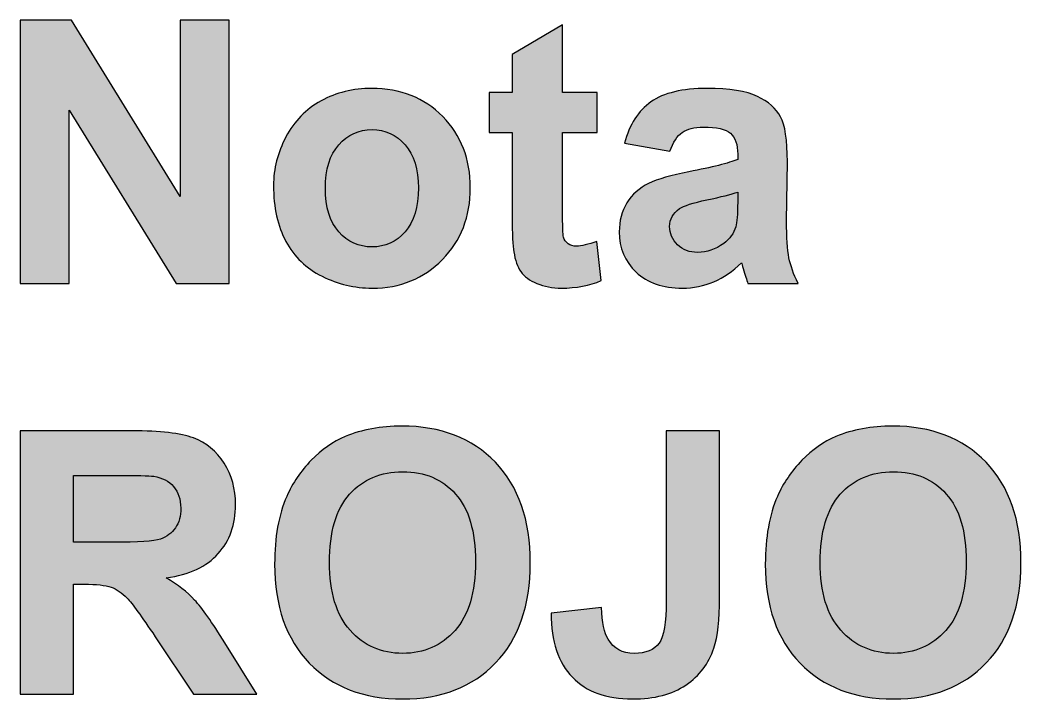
# Model space of a CAD drawing. Header units: centimetres. Extents: x -191 to 212, y -234 to 239.
# Drawn here: x -142.1 to -65.3, y 186.4 to 238.5 of the extents above; entities that cross this region are included whole.
import ezdxf

# ---------------------------------------------------------------- set-up
doc = ezdxf.new("R2010")
doc.units = ezdxf.units.CM
doc.header["$MEASUREMENT"] = 0
doc.layers.add('Capa 1', color=7, linetype='Continuous')

msp = doc.modelspace()

# ---------------------------------------------------------------- hatches: boundary and pattern name
at = {"layer": 'Capa 1', "true_color": 0x373435}
h = msp.add_hatch(color=250, dxfattribs=at)
edge = h.paths.add_edge_path()
edge.add_spline(control_points=[(-142.10981, 218.31036), (-142.10981, 218.31036), (-142.10981, 238.51747), (-142.10981, 238.51747), (-142.10981, 238.51747), (-138.14929, 238.51747), (-138.14929, 238.51747), (-138.14929, 238.51747), (-129.83314, 224.97551), (-129.83314, 224.97551), (-129.83314, 224.97551), (-129.83314, 238.51747), (-129.83314, 238.51747), (-129.83314, 238.51747), (-126.05137, 238.51747), (-126.05137, 238.51747), (-126.05137, 238.51747), (-126.05137, 218.31036), (-126.05137, 218.31036), (-126.05137, 218.31036), (-130.13888, 218.31036), (-130.13888, 218.31036), (-130.13888, 218.31036), (-138.32803, 231.59362), (-138.32803, 231.59362), (-138.32803, 231.59362), (-138.32803, 218.31036), (-138.32803, 218.31036), (-138.32803, 218.31036), (-142.10981, 218.31036), (-142.10981, 218.31036)], knot_values=[0, 0, 0, 0, 0.1, 0.1, 0.1, 0.2, 0.2, 0.2, 0.3, 0.3, 0.3, 0.4, 0.4, 0.4, 0.5, 0.5, 0.5, 0.6, 0.6, 0.6, 0.7, 0.7, 0.7, 0.8, 0.8, 0.8, 0.9, 0.9, 0.9, 1, 1, 1, 1], degree=3, periodic=1)
h = msp.add_hatch(color=250, dxfattribs=at)
edge = h.paths.add_edge_path()
edge.add_spline(control_points=[(-97.82914, 232.95769), (-97.82914, 232.95769), (-97.82914, 229.88147), (-97.82914, 229.88147), (-97.82914, 229.88147), (-100.48203, 229.88147), (-100.48203, 229.88147), (-100.48203, 229.88147), (-100.48203, 223.9501), (-100.48203, 223.9501), (-100.48203, 222.74595), (-100.45851, 222.0451), (-100.40677, 221.84754), (-100.35503, 221.64999), (-100.24214, 221.48536), (-100.0587, 221.35366), (-99.87996, 221.22666), (-99.66359, 221.1608), (-99.40488, 221.1608), (-99.0427, 221.1608), (-98.52529, 221.2831), (-97.84326, 221.5324), (-97.84326, 221.5324), (-97.5187, 218.52203), (-97.5187, 218.52203), (-98.41711, 218.13632), (-99.43311, 217.94347), (-100.5714, 217.94347), (-101.26755, 217.94347), (-101.89314, 218.06106), (-102.45288, 218.29625), (-103.01263, 218.53143), (-103.42185, 218.83717), (-103.68055, 219.20877), (-103.94396, 219.58506), (-104.1227, 220.08836), (-104.22618, 220.72806), (-104.30614, 221.17962), (-104.34848, 222.09214), (-104.34848, 223.47032), (-104.34848, 223.47032), (-104.34848, 229.88147), (-104.34848, 229.88147), (-104.34848, 229.88147), (-106.12648, 229.88147), (-106.12648, 229.88147), (-106.12648, 229.88147), (-106.12648, 232.95769), (-106.12648, 232.95769), (-106.12648, 232.95769), (-104.34848, 232.95769), (-104.34848, 232.95769), (-104.34848, 232.95769), (-104.34848, 235.86458), (-104.34848, 235.86458), (-104.34848, 235.86458), (-100.48203, 238.15058), (-100.48203, 238.15058), (-100.48203, 238.15058), (-100.48203, 232.95769), (-100.48203, 232.95769), (-100.48203, 232.95769), (-97.82914, 232.95769), (-97.82914, 232.95769)], knot_values=[0, 0, 0, 0, 0.04761905, 0.04761905, 0.04761905, 0.0952381, 0.0952381, 0.0952381, 0.14285714, 0.14285714, 0.14285714, 0.19047619, 0.19047619, 0.19047619, 0.23809524, 0.23809524, 0.23809524, 0.28571429, 0.28571429, 0.28571429, 0.33333333, 0.33333333, 0.33333333, 0.38095238, 0.38095238, 0.38095238, 0.42857143, 0.42857143, 0.42857143, 0.47619048, 0.47619048, 0.47619048, 0.52380952, 0.52380952, 0.52380952, 0.57142857, 0.57142857, 0.57142857, 0.61904762, 0.61904762, 0.61904762, 0.66666667, 0.66666667, 0.66666667, 0.71428571, 0.71428571, 0.71428571, 0.76190476, 0.76190476, 0.76190476, 0.80952381, 0.80952381, 0.80952381, 0.85714286, 0.85714286, 0.85714286, 0.9047619, 0.9047619, 0.9047619, 0.95238095, 0.95238095, 0.95238095, 1, 1, 1, 1], degree=3, periodic=1)
h = msp.add_hatch(color=250, dxfattribs=at)
edge = h.paths.add_edge_path()
edge.add_spline(control_points=[(-122.65999, 225.81277), (-122.65999, 227.10158), (-122.34484, 228.34806), (-121.70984, 229.55221), (-121.07484, 230.76106), (-120.17644, 231.67828), (-119.01462, 232.31328), (-117.85281, 232.94828), (-116.55929, 233.26814), (-115.12466, 233.26814), (-112.90921, 233.26814), (-111.09829, 232.54847), (-109.68247, 231.10914), (-108.26666, 229.6651), (-107.5611, 227.84947), (-107.5611, 225.64814), (-107.5611, 223.42799), (-108.27607, 221.58884), (-109.70129, 220.13069), (-111.13121, 218.67255), (-112.92803, 217.94347), (-115.09644, 217.94347), (-116.43699, 217.94347), (-117.7164, 218.24921), (-118.93466, 218.85599), (-120.14821, 219.46277), (-121.07484, 220.35177), (-121.70984, 221.52769), (-122.34484, 222.69891), (-122.65999, 224.12884), (-122.65999, 225.81277)], knot_values=[0, 0, 0, 0, 0.1, 0.1, 0.1, 0.2, 0.2, 0.2, 0.3, 0.3, 0.3, 0.4, 0.4, 0.4, 0.5, 0.5, 0.5, 0.6, 0.6, 0.6, 0.7, 0.7, 0.7, 0.8, 0.8, 0.8, 0.9, 0.9, 0.9, 1, 1, 1, 1], degree=3, periodic=1)
h = msp.add_hatch(color=250, dxfattribs=at)
edge = h.paths.add_edge_path()
edge.add_spline(control_points=[(-92.24114, 228.44214), (-92.24114, 228.44214), (-95.7407, 229.06303), (-95.7407, 229.06303), (-95.34559, 230.49295), (-94.66355, 231.55128), (-93.69929, 232.23802), (-92.73503, 232.92477), (-91.3004, 233.26814), (-89.40011, 233.26814), (-87.67385, 233.26814), (-86.38503, 233.06588), (-85.53837, 232.65665), (-84.6964, 232.24743), (-84.09903, 231.73002), (-83.75566, 231.09973), (-83.41229, 230.46943), (-83.23826, 229.31703), (-83.23826, 227.6331), (-83.23826, 227.6331), (-83.2947, 223.11754), (-83.2947, 223.11754), (-83.2947, 221.83343), (-83.23355, 220.88329), (-83.11126, 220.2718), (-82.98896, 219.66032), (-82.75848, 219.00651), (-82.41981, 218.31036), (-82.41981, 218.31036), (-86.25803, 218.31036), (-86.25803, 218.31036), (-86.35681, 218.56436), (-86.48381, 218.94066), (-86.62963, 219.43925), (-86.69077, 219.66973), (-86.73781, 219.82025), (-86.76603, 219.8908), (-87.42455, 219.24169), (-88.13011, 218.75721), (-88.8827, 218.43266), (-89.63529, 218.1081), (-90.43492, 217.94347), (-91.28629, 217.94347), (-92.78677, 217.94347), (-93.97211, 218.35269), (-94.83759, 219.17114), (-95.70307, 219.98488), (-96.13581, 221.01969), (-96.13581, 222.27088), (-96.13581, 223.09403), (-95.93825, 223.83251), (-95.54314, 224.48162), (-95.14803, 225.12603), (-94.5977, 225.62462), (-93.88274, 225.96799), (-93.17248, 226.31136), (-92.14707, 226.6124), (-90.80651, 226.8711), (-89.00029, 227.20977), (-87.7444, 227.52962), (-87.04826, 227.82125), (-87.04826, 227.82125), (-87.04826, 228.21166), (-87.04826, 228.21166), (-87.04826, 228.96425), (-87.2317, 229.50047), (-87.59859, 229.82503), (-87.97018, 230.14488), (-88.66633, 230.3048), (-89.68703, 230.3048), (-90.37848, 230.3048), (-90.9147, 230.1684), (-91.3004, 229.89088), (-91.69081, 229.61806), (-92.00126, 229.13358), (-92.24114, 228.44214)], knot_values=[0, 0, 0, 0, 0.04, 0.04, 0.04, 0.08, 0.08, 0.08, 0.12, 0.12, 0.12, 0.16, 0.16, 0.16, 0.2, 0.2, 0.2, 0.24, 0.24, 0.24, 0.28, 0.28, 0.28, 0.32, 0.32, 0.32, 0.36, 0.36, 0.36, 0.4, 0.4, 0.4, 0.44, 0.44, 0.44, 0.48, 0.48, 0.48, 0.52, 0.52, 0.52, 0.56, 0.56, 0.56, 0.6, 0.6, 0.6, 0.64, 0.64, 0.64, 0.68, 0.68, 0.68, 0.72, 0.72, 0.72, 0.76, 0.76, 0.76, 0.8, 0.8, 0.8, 0.84, 0.84, 0.84, 0.88, 0.88, 0.88, 0.92, 0.92, 0.92, 0.96, 0.96, 0.96, 1, 1, 1, 1], degree=3, periodic=1)
h = msp.add_hatch(color=250, dxfattribs=at)
edge = h.paths.add_edge_path()
edge.add_spline(control_points=[(-118.68066, 225.6058), (-118.68066, 224.15236), (-118.33729, 223.03758), (-117.65055, 222.26617), (-116.9591, 221.49006), (-116.11244, 221.10436), (-115.10114, 221.10436), (-114.09455, 221.10436), (-113.24788, 221.49006), (-112.56584, 222.26617), (-111.88381, 223.03758), (-111.54044, 224.16177), (-111.54044, 225.63403), (-111.54044, 227.06866), (-111.88381, 228.17403), (-112.56584, 228.94543), (-113.24788, 229.72154), (-114.09455, 230.10725), (-115.10114, 230.10725), (-116.11244, 230.10725), (-116.9591, 229.72154), (-117.65055, 228.94543), (-118.33729, 228.17403), (-118.68066, 227.05925), (-118.68066, 225.6058)], knot_values=[0, 0, 0, 0, 0.125, 0.125, 0.125, 0.25, 0.25, 0.25, 0.375, 0.375, 0.375, 0.5, 0.5, 0.5, 0.625, 0.625, 0.625, 0.75, 0.75, 0.75, 0.875, 0.875, 0.875, 1, 1, 1, 1], degree=3, periodic=1)
h = msp.add_hatch(color=250, dxfattribs=at)
edge = h.paths.add_edge_path()
edge.add_spline(control_points=[(-87.04826, 225.30947), (-87.54214, 225.14484), (-88.32766, 224.94729), (-89.40481, 224.7168), (-90.47726, 224.48632), (-91.18281, 224.26054), (-91.51207, 224.04417), (-92.01537, 223.68199), (-92.26937, 223.23043), (-92.26937, 222.6801), (-92.26937, 222.13447), (-92.06711, 221.6688), (-91.66259, 221.27369), (-91.25807, 220.87858), (-90.74537, 220.68103), (-90.11977, 220.68103), (-89.42363, 220.68103), (-88.7557, 220.91151), (-88.1207, 221.36777), (-87.65503, 221.72054), (-87.34459, 222.14388), (-87.19877, 222.65188), (-87.1, 222.98114), (-87.04826, 223.61143), (-87.04826, 224.53806), (-87.04826, 224.53806), (-87.04826, 225.30947), (-87.04826, 225.30947)], knot_values=[0, 0, 0, 0, 0.11111111, 0.11111111, 0.11111111, 0.22222222, 0.22222222, 0.22222222, 0.33333333, 0.33333333, 0.33333333, 0.44444444, 0.44444444, 0.44444444, 0.55555556, 0.55555556, 0.55555556, 0.66666667, 0.66666667, 0.66666667, 0.77777778, 0.77777778, 0.77777778, 0.88888889, 0.88888889, 0.88888889, 1, 1, 1, 1], degree=3, periodic=1)
at = {"layer": 'Capa 1', "true_color": 0xed3237}
h = msp.add_hatch(color=240, dxfattribs=at)
edge = h.paths.add_edge_path()
edge.add_spline(control_points=[(-122.57532, 196.76269), (-122.57532, 198.82291), (-122.26488, 200.55387), (-121.6487, 201.95558), (-121.19244, 202.98569), (-120.56214, 203.91232), (-119.76721, 204.73076), (-118.97229, 205.54921), (-118.1021, 206.15598), (-117.15666, 206.5558), (-115.89607, 207.08732), (-114.44262, 207.35543), (-112.79633, 207.35543), (-109.81418, 207.35543), (-107.4341, 206.4288), (-105.64199, 204.58024), (-103.85459, 202.72698), (-102.96088, 200.15406), (-102.96088, 196.85676), (-102.96088, 193.58769), (-103.84988, 191.02887), (-105.62318, 189.18502), (-107.39647, 187.33647), (-109.77184, 186.41454), (-112.73988, 186.41454), (-115.74555, 186.41454), (-118.13973, 187.33176), (-119.91303, 189.17091), (-121.68632, 191.00536), (-122.57532, 193.53595), (-122.57532, 196.76269)], knot_values=[0, 0, 0, 0, 0.1, 0.1, 0.1, 0.2, 0.2, 0.2, 0.3, 0.3, 0.3, 0.4, 0.4, 0.4, 0.5, 0.5, 0.5, 0.6, 0.6, 0.6, 0.7, 0.7, 0.7, 0.8, 0.8, 0.8, 0.9, 0.9, 0.9, 1, 1, 1, 1], degree=3, periodic=1)
h = msp.add_hatch(color=240, dxfattribs=at)
edge = h.paths.add_edge_path()
edge.add_spline(control_points=[(-84.92688, 196.76269), (-84.92688, 198.82291), (-84.61644, 200.55387), (-84.00026, 201.95558), (-83.544, 202.98569), (-82.9137, 203.91232), (-82.11877, 204.73076), (-81.32385, 205.54921), (-80.45366, 206.15598), (-79.50822, 206.5558), (-78.24763, 207.08732), (-76.79418, 207.35543), (-75.14789, 207.35543), (-72.16574, 207.35543), (-69.78566, 206.4288), (-67.99355, 204.58024), (-66.20615, 202.72698), (-65.31244, 200.15406), (-65.31244, 196.85676), (-65.31244, 193.58769), (-66.20144, 191.02887), (-67.97474, 189.18502), (-69.74803, 187.33647), (-72.1234, 186.41454), (-75.09144, 186.41454), (-78.09711, 186.41454), (-80.49129, 187.33176), (-82.26459, 189.17091), (-84.03788, 191.00536), (-84.92688, 193.53595), (-84.92688, 196.76269)], knot_values=[0, 0, 0, 0, 0.1, 0.1, 0.1, 0.2, 0.2, 0.2, 0.3, 0.3, 0.3, 0.4, 0.4, 0.4, 0.5, 0.5, 0.5, 0.6, 0.6, 0.6, 0.7, 0.7, 0.7, 0.8, 0.8, 0.8, 0.9, 0.9, 0.9, 1, 1, 1, 1], degree=3, periodic=1)
h = msp.add_hatch(color=240, dxfattribs=at)
edge = h.paths.add_edge_path()
edge.add_spline(control_points=[(-142.10981, 186.78143), (-142.10981, 186.78143), (-142.10981, 206.98854), (-142.10981, 206.98854), (-142.10981, 206.98854), (-133.51614, 206.98854), (-133.51614, 206.98854), (-131.35714, 206.98854), (-129.78611, 206.80509), (-128.80774, 206.44291), (-127.82466, 206.08072), (-127.04385, 205.43632), (-126.45588, 204.50969), (-125.86792, 203.57835), (-125.57159, 202.52002), (-125.57159, 201.32528), (-125.57159, 199.80598), (-126.01374, 198.5548), (-126.90274, 197.56702), (-127.79174, 196.57924), (-129.11818, 195.95835), (-130.88677, 195.69965), (-130.00718, 195.18695), (-129.28281, 194.6225), (-128.71366, 194.00632), (-128.13981, 193.39013), (-127.3684, 192.29417), (-126.39944, 190.72313), (-126.39944, 190.72313), (-123.9347, 186.78143), (-123.9347, 186.78143), (-123.9347, 186.78143), (-128.81244, 186.78143), (-128.81244, 186.78143), (-128.81244, 186.78143), (-131.73814, 191.1935), (-131.73814, 191.1935), (-132.78707, 192.75984), (-133.50674, 193.74761), (-133.89714, 194.15684), (-134.28285, 194.56135), (-134.69207, 194.84358), (-135.12481, 194.9941), (-135.56225, 195.14461), (-136.24899, 195.21987), (-137.18973, 195.21987), (-137.18973, 195.21987), (-138.01759, 195.21987), (-138.01759, 195.21987), (-138.01759, 195.21987), (-138.01759, 186.78143), (-138.01759, 186.78143), (-138.01759, 186.78143), (-142.10981, 186.78143), (-142.10981, 186.78143)], knot_values=[0, 0, 0, 0, 0.05555556, 0.05555556, 0.05555556, 0.11111111, 0.11111111, 0.11111111, 0.16666667, 0.16666667, 0.16666667, 0.22222222, 0.22222222, 0.22222222, 0.27777778, 0.27777778, 0.27777778, 0.33333333, 0.33333333, 0.33333333, 0.38888889, 0.38888889, 0.38888889, 0.44444444, 0.44444444, 0.44444444, 0.5, 0.5, 0.5, 0.55555556, 0.55555556, 0.55555556, 0.61111111, 0.61111111, 0.61111111, 0.66666667, 0.66666667, 0.66666667, 0.72222222, 0.72222222, 0.72222222, 0.77777778, 0.77777778, 0.77777778, 0.83333333, 0.83333333, 0.83333333, 0.88888889, 0.88888889, 0.88888889, 0.94444444, 0.94444444, 0.94444444, 1, 1, 1, 1], degree=3, periodic=1)
h = msp.add_hatch(color=240, dxfattribs=at)
edge = h.paths.add_edge_path()
edge.add_spline(control_points=[(-92.52337, 206.98854), (-92.52337, 206.98854), (-88.43115, 206.98854), (-88.43115, 206.98854), (-88.43115, 206.98854), (-88.43115, 194.18506), (-88.43115, 194.18506), (-88.43115, 192.51054), (-88.57696, 191.22173), (-88.87329, 190.31861), (-89.26841, 189.14269), (-89.98337, 188.19724), (-91.02289, 187.48228), (-92.0577, 186.77202), (-93.42648, 186.41454), (-95.12922, 186.41454), (-97.12359, 186.41454), (-98.657, 186.96958), (-99.72944, 188.08436), (-100.80659, 189.19913), (-101.34751, 190.83602), (-101.35692, 192.99032), (-101.35692, 192.99032), (-97.49048, 193.44187), (-97.49048, 193.44187), (-97.44344, 192.28947), (-97.27881, 191.47573), (-96.98718, 191.00065), (-96.54974, 190.27628), (-95.88652, 189.9141), (-94.99281, 189.9141), (-94.0944, 189.9141), (-93.4547, 190.1728), (-93.08311, 190.69491), (-92.71152, 191.21232), (-92.52337, 192.28947), (-92.52337, 193.92636), (-92.52337, 193.92636), (-92.52337, 206.98854), (-92.52337, 206.98854)], knot_values=[0, 0, 0, 0, 0.07692308, 0.07692308, 0.07692308, 0.15384615, 0.15384615, 0.15384615, 0.23076923, 0.23076923, 0.23076923, 0.30769231, 0.30769231, 0.30769231, 0.38461538, 0.38461538, 0.38461538, 0.46153846, 0.46153846, 0.46153846, 0.53846154, 0.53846154, 0.53846154, 0.61538462, 0.61538462, 0.61538462, 0.69230769, 0.69230769, 0.69230769, 0.76923077, 0.76923077, 0.76923077, 0.84615385, 0.84615385, 0.84615385, 0.92307692, 0.92307692, 0.92307692, 1, 1, 1, 1], degree=3, periodic=1)
h = msp.add_hatch(color=240, dxfattribs=at)
edge = h.paths.add_edge_path()
edge.add_spline(control_points=[(-138.01759, 198.43721), (-138.01759, 198.43721), (-134.99781, 198.43721), (-134.99781, 198.43721), (-133.04107, 198.43721), (-131.82281, 198.52187), (-131.33362, 198.6865), (-130.84914, 198.85113), (-130.46344, 199.13806), (-130.19062, 199.54258), (-129.91311, 199.94709), (-129.7767, 200.45509), (-129.7767, 201.06187), (-129.7767, 201.74391), (-129.96014, 202.28954), (-130.32233, 202.71287), (-130.68451, 203.1315), (-131.19722, 203.39491), (-131.85574, 203.50309), (-132.1897, 203.55013), (-133.18218, 203.57365), (-134.83318, 203.57365), (-134.83318, 203.57365), (-138.01759, 203.57365), (-138.01759, 203.57365), (-138.01759, 203.57365), (-138.01759, 198.43721), (-138.01759, 198.43721)], knot_values=[0, 0, 0, 0, 0.11111111, 0.11111111, 0.11111111, 0.22222222, 0.22222222, 0.22222222, 0.33333333, 0.33333333, 0.33333333, 0.44444444, 0.44444444, 0.44444444, 0.55555556, 0.55555556, 0.55555556, 0.66666667, 0.66666667, 0.66666667, 0.77777778, 0.77777778, 0.77777778, 0.88888889, 0.88888889, 0.88888889, 1, 1, 1, 1], degree=3, periodic=1)
h = msp.add_hatch(color=240, dxfattribs=at)
edge = h.paths.add_edge_path()
edge.add_spline(control_points=[(-118.37021, 196.8991), (-118.37021, 194.60839), (-117.8387, 192.87273), (-116.78036, 191.68739), (-115.72203, 190.50676), (-114.37677, 189.9141), (-112.74929, 189.9141), (-111.1171, 189.9141), (-109.78125, 190.50206), (-108.73233, 191.67328), (-107.6881, 192.84921), (-107.16599, 194.60839), (-107.16599, 196.95554), (-107.16599, 199.27447), (-107.67399, 201.00543), (-108.6947, 202.14372), (-109.7107, 203.28672), (-111.06066, 203.85587), (-112.74929, 203.85587), (-114.43321, 203.85587), (-115.79258, 203.27732), (-116.8227, 202.12491), (-117.85281, 200.9678), (-118.37021, 199.22743), (-118.37021, 196.8991)], knot_values=[0, 0, 0, 0, 0.125, 0.125, 0.125, 0.25, 0.25, 0.25, 0.375, 0.375, 0.375, 0.5, 0.5, 0.5, 0.625, 0.625, 0.625, 0.75, 0.75, 0.75, 0.875, 0.875, 0.875, 1, 1, 1, 1], degree=3, periodic=1)
h = msp.add_hatch(color=240, dxfattribs=at)
edge = h.paths.add_edge_path()
edge.add_spline(control_points=[(-80.72177, 196.8991), (-80.72177, 194.60839), (-80.19026, 192.87273), (-79.13192, 191.68739), (-78.07359, 190.50676), (-76.72833, 189.9141), (-75.10085, 189.9141), (-73.46866, 189.9141), (-72.13281, 190.50206), (-71.08389, 191.67328), (-70.03966, 192.84921), (-69.51755, 194.60839), (-69.51755, 196.95554), (-69.51755, 199.27447), (-70.02555, 201.00543), (-71.04626, 202.14372), (-72.06226, 203.28672), (-73.41222, 203.85587), (-75.10085, 203.85587), (-76.78477, 203.85587), (-78.14414, 203.27732), (-79.17426, 202.12491), (-80.20437, 200.9678), (-80.72177, 199.22743), (-80.72177, 196.8991)], knot_values=[0, 0, 0, 0, 0.125, 0.125, 0.125, 0.25, 0.25, 0.25, 0.375, 0.375, 0.375, 0.5, 0.5, 0.5, 0.625, 0.625, 0.625, 0.75, 0.75, 0.75, 0.875, 0.875, 0.875, 1, 1, 1, 1], degree=3, periodic=1)

# ---------------------------------------------------------------- linework, layer by layer
at = {"layer": 'Capa 1', "color": 250}
for points, knots in [([(-142.10981, 218.31036), (-142.10981, 218.31036), (-142.10981, 238.51747), (-142.10981, 238.51747), (-142.10981, 238.51747), (-138.14929, 238.51747), (-138.14929, 238.51747), (-138.14929, 238.51747), (-129.83314, 224.97551), (-129.83314, 224.97551), (-129.83314, 224.97551), (-129.83314, 238.51747), (-129.83314, 238.51747), (-129.83314, 238.51747), (-126.05137, 238.51747), (-126.05137, 238.51747), (-126.05137, 238.51747), (-126.05137, 218.31036), (-126.05137, 218.31036), (-126.05137, 218.31036), (-130.13888, 218.31036), (-130.13888, 218.31036), (-130.13888, 218.31036), (-138.32803, 231.59362), (-138.32803, 231.59362), (-138.32803, 231.59362), (-138.32803, 218.31036), (-138.32803, 218.31036), (-138.32803, 218.31036), (-142.10981, 218.31036), (-142.10981, 218.31036)], [0, 0, 0, 0, 0.1, 0.1, 0.1, 0.2, 0.2, 0.2, 0.3, 0.3, 0.3, 0.4, 0.4, 0.4, 0.5, 0.5, 0.5, 0.6, 0.6, 0.6, 0.7, 0.7, 0.7, 0.8, 0.8, 0.8, 0.9, 0.9, 0.9, 1, 1, 1, 1]), ([(-97.82914, 232.95769), (-97.82914, 232.95769), (-97.82914, 229.88147), (-97.82914, 229.88147), (-97.82914, 229.88147), (-100.48203, 229.88147), (-100.48203, 229.88147), (-100.48203, 229.88147), (-100.48203, 223.9501), (-100.48203, 223.9501), (-100.48203, 222.74595), (-100.45851, 222.0451), (-100.40677, 221.84754), (-100.35503, 221.64999), (-100.24214, 221.48536), (-100.0587, 221.35366), (-99.87996, 221.22666), (-99.66359, 221.1608), (-99.40488, 221.1608), (-99.0427, 221.1608), (-98.52529, 221.2831), (-97.84326, 221.5324), (-97.84326, 221.5324), (-97.5187, 218.52203), (-97.5187, 218.52203), (-98.41711, 218.13632), (-99.43311, 217.94347), (-100.5714, 217.94347), (-101.26755, 217.94347), (-101.89314, 218.06106), (-102.45288, 218.29625), (-103.01263, 218.53143), (-103.42185, 218.83717), (-103.68055, 219.20877), (-103.94396, 219.58506), (-104.1227, 220.08836), (-104.22618, 220.72806), (-104.30614, 221.17962), (-104.34848, 222.09214), (-104.34848, 223.47032), (-104.34848, 223.47032), (-104.34848, 229.88147), (-104.34848, 229.88147), (-104.34848, 229.88147), (-106.12648, 229.88147), (-106.12648, 229.88147), (-106.12648, 229.88147), (-106.12648, 232.95769), (-106.12648, 232.95769), (-106.12648, 232.95769), (-104.34848, 232.95769), (-104.34848, 232.95769), (-104.34848, 232.95769), (-104.34848, 235.86458), (-104.34848, 235.86458), (-104.34848, 235.86458), (-100.48203, 238.15058), (-100.48203, 238.15058), (-100.48203, 238.15058), (-100.48203, 232.95769), (-100.48203, 232.95769), (-100.48203, 232.95769), (-97.82914, 232.95769), (-97.82914, 232.95769)], [0, 0, 0, 0, 0.04761905, 0.04761905, 0.04761905, 0.0952381, 0.0952381, 0.0952381, 0.14285714, 0.14285714, 0.14285714, 0.19047619, 0.19047619, 0.19047619, 0.23809524, 0.23809524, 0.23809524, 0.28571429, 0.28571429, 0.28571429, 0.33333333, 0.33333333, 0.33333333, 0.38095238, 0.38095238, 0.38095238, 0.42857143, 0.42857143, 0.42857143, 0.47619048, 0.47619048, 0.47619048, 0.52380952, 0.52380952, 0.52380952, 0.57142857, 0.57142857, 0.57142857, 0.61904762, 0.61904762, 0.61904762, 0.66666667, 0.66666667, 0.66666667, 0.71428571, 0.71428571, 0.71428571, 0.76190476, 0.76190476, 0.76190476, 0.80952381, 0.80952381, 0.80952381, 0.85714286, 0.85714286, 0.85714286, 0.9047619, 0.9047619, 0.9047619, 0.95238095, 0.95238095, 0.95238095, 1, 1, 1, 1]), ([(-122.65999, 225.81277), (-122.65999, 227.10158), (-122.34484, 228.34806), (-121.70984, 229.55221), (-121.07484, 230.76106), (-120.17644, 231.67828), (-119.01462, 232.31328), (-117.85281, 232.94828), (-116.55929, 233.26814), (-115.12466, 233.26814), (-112.90921, 233.26814), (-111.09829, 232.54847), (-109.68247, 231.10914), (-108.26666, 229.6651), (-107.5611, 227.84947), (-107.5611, 225.64814), (-107.5611, 223.42799), (-108.27607, 221.58884), (-109.70129, 220.13069), (-111.13121, 218.67255), (-112.92803, 217.94347), (-115.09644, 217.94347), (-116.43699, 217.94347), (-117.7164, 218.24921), (-118.93466, 218.85599), (-120.14821, 219.46277), (-121.07484, 220.35177), (-121.70984, 221.52769), (-122.34484, 222.69891), (-122.65999, 224.12884), (-122.65999, 225.81277)], [0, 0, 0, 0, 0.1, 0.1, 0.1, 0.2, 0.2, 0.2, 0.3, 0.3, 0.3, 0.4, 0.4, 0.4, 0.5, 0.5, 0.5, 0.6, 0.6, 0.6, 0.7, 0.7, 0.7, 0.8, 0.8, 0.8, 0.9, 0.9, 0.9, 1, 1, 1, 1]), ([(-92.24114, 228.44214), (-92.24114, 228.44214), (-95.7407, 229.06303), (-95.7407, 229.06303), (-95.34559, 230.49295), (-94.66355, 231.55128), (-93.69929, 232.23802), (-92.73503, 232.92477), (-91.3004, 233.26814), (-89.40011, 233.26814), (-87.67385, 233.26814), (-86.38503, 233.06588), (-85.53837, 232.65665), (-84.6964, 232.24743), (-84.09903, 231.73002), (-83.75566, 231.09973), (-83.41229, 230.46943), (-83.23826, 229.31703), (-83.23826, 227.6331), (-83.23826, 227.6331), (-83.2947, 223.11754), (-83.2947, 223.11754), (-83.2947, 221.83343), (-83.23355, 220.88329), (-83.11126, 220.2718), (-82.98896, 219.66032), (-82.75848, 219.00651), (-82.41981, 218.31036), (-82.41981, 218.31036), (-86.25803, 218.31036), (-86.25803, 218.31036), (-86.35681, 218.56436), (-86.48381, 218.94066), (-86.62963, 219.43925), (-86.69077, 219.66973), (-86.73781, 219.82025), (-86.76603, 219.8908), (-87.42455, 219.24169), (-88.13011, 218.75721), (-88.8827, 218.43266), (-89.63529, 218.1081), (-90.43492, 217.94347), (-91.28629, 217.94347), (-92.78677, 217.94347), (-93.97211, 218.35269), (-94.83759, 219.17114), (-95.70307, 219.98488), (-96.13581, 221.01969), (-96.13581, 222.27088), (-96.13581, 223.09403), (-95.93825, 223.83251), (-95.54314, 224.48162), (-95.14803, 225.12603), (-94.5977, 225.62462), (-93.88274, 225.96799), (-93.17248, 226.31136), (-92.14707, 226.6124), (-90.80651, 226.8711), (-89.00029, 227.20977), (-87.7444, 227.52962), (-87.04826, 227.82125), (-87.04826, 227.82125), (-87.04826, 228.21166), (-87.04826, 228.21166), (-87.04826, 228.96425), (-87.2317, 229.50047), (-87.59859, 229.82503), (-87.97018, 230.14488), (-88.66633, 230.3048), (-89.68703, 230.3048), (-90.37848, 230.3048), (-90.9147, 230.1684), (-91.3004, 229.89088), (-91.69081, 229.61806), (-92.00126, 229.13358), (-92.24114, 228.44214)], [0, 0, 0, 0, 0.04, 0.04, 0.04, 0.08, 0.08, 0.08, 0.12, 0.12, 0.12, 0.16, 0.16, 0.16, 0.2, 0.2, 0.2, 0.24, 0.24, 0.24, 0.28, 0.28, 0.28, 0.32, 0.32, 0.32, 0.36, 0.36, 0.36, 0.4, 0.4, 0.4, 0.44, 0.44, 0.44, 0.48, 0.48, 0.48, 0.52, 0.52, 0.52, 0.56, 0.56, 0.56, 0.6, 0.6, 0.6, 0.64, 0.64, 0.64, 0.68, 0.68, 0.68, 0.72, 0.72, 0.72, 0.76, 0.76, 0.76, 0.8, 0.8, 0.8, 0.84, 0.84, 0.84, 0.88, 0.88, 0.88, 0.92, 0.92, 0.92, 0.96, 0.96, 0.96, 1, 1, 1, 1]), ([(-118.68066, 225.6058), (-118.68066, 224.15236), (-118.33729, 223.03758), (-117.65055, 222.26617), (-116.9591, 221.49006), (-116.11244, 221.10436), (-115.10114, 221.10436), (-114.09455, 221.10436), (-113.24788, 221.49006), (-112.56584, 222.26617), (-111.88381, 223.03758), (-111.54044, 224.16177), (-111.54044, 225.63403), (-111.54044, 227.06866), (-111.88381, 228.17403), (-112.56584, 228.94543), (-113.24788, 229.72154), (-114.09455, 230.10725), (-115.10114, 230.10725), (-116.11244, 230.10725), (-116.9591, 229.72154), (-117.65055, 228.94543), (-118.33729, 228.17403), (-118.68066, 227.05925), (-118.68066, 225.6058)], [0, 0, 0, 0, 0.125, 0.125, 0.125, 0.25, 0.25, 0.25, 0.375, 0.375, 0.375, 0.5, 0.5, 0.5, 0.625, 0.625, 0.625, 0.75, 0.75, 0.75, 0.875, 0.875, 0.875, 1, 1, 1, 1]), ([(-87.04826, 225.30947), (-87.54214, 225.14484), (-88.32766, 224.94729), (-89.40481, 224.7168), (-90.47726, 224.48632), (-91.18281, 224.26054), (-91.51207, 224.04417), (-92.01537, 223.68199), (-92.26937, 223.23043), (-92.26937, 222.6801), (-92.26937, 222.13447), (-92.06711, 221.6688), (-91.66259, 221.27369), (-91.25807, 220.87858), (-90.74537, 220.68103), (-90.11977, 220.68103), (-89.42363, 220.68103), (-88.7557, 220.91151), (-88.1207, 221.36777), (-87.65503, 221.72054), (-87.34459, 222.14388), (-87.19877, 222.65188), (-87.1, 222.98114), (-87.04826, 223.61143), (-87.04826, 224.53806), (-87.04826, 224.53806), (-87.04826, 225.30947), (-87.04826, 225.30947)], [0, 0, 0, 0, 0.11111111, 0.11111111, 0.11111111, 0.22222222, 0.22222222, 0.22222222, 0.33333333, 0.33333333, 0.33333333, 0.44444444, 0.44444444, 0.44444444, 0.55555556, 0.55555556, 0.55555556, 0.66666667, 0.66666667, 0.66666667, 0.77777778, 0.77777778, 0.77777778, 0.88888889, 0.88888889, 0.88888889, 1, 1, 1, 1])]:
    msp.add_open_spline(points, degree=3, knots=knots, dxfattribs=at)
at = {"layer": 'Capa 1', "color": 240}
for points, knots in [([(-122.57532, 196.76269), (-122.57532, 198.82291), (-122.26488, 200.55387), (-121.6487, 201.95558), (-121.19244, 202.98569), (-120.56214, 203.91232), (-119.76721, 204.73076), (-118.97229, 205.54921), (-118.1021, 206.15598), (-117.15666, 206.5558), (-115.89607, 207.08732), (-114.44262, 207.35543), (-112.79633, 207.35543), (-109.81418, 207.35543), (-107.4341, 206.4288), (-105.64199, 204.58024), (-103.85459, 202.72698), (-102.96088, 200.15406), (-102.96088, 196.85676), (-102.96088, 193.58769), (-103.84988, 191.02887), (-105.62318, 189.18502), (-107.39647, 187.33647), (-109.77184, 186.41454), (-112.73988, 186.41454), (-115.74555, 186.41454), (-118.13973, 187.33176), (-119.91303, 189.17091), (-121.68632, 191.00536), (-122.57532, 193.53595), (-122.57532, 196.76269)], [0, 0, 0, 0, 0.1, 0.1, 0.1, 0.2, 0.2, 0.2, 0.3, 0.3, 0.3, 0.4, 0.4, 0.4, 0.5, 0.5, 0.5, 0.6, 0.6, 0.6, 0.7, 0.7, 0.7, 0.8, 0.8, 0.8, 0.9, 0.9, 0.9, 1, 1, 1, 1]), ([(-84.92688, 196.76269), (-84.92688, 198.82291), (-84.61644, 200.55387), (-84.00026, 201.95558), (-83.544, 202.98569), (-82.9137, 203.91232), (-82.11877, 204.73076), (-81.32385, 205.54921), (-80.45366, 206.15598), (-79.50822, 206.5558), (-78.24763, 207.08732), (-76.79418, 207.35543), (-75.14789, 207.35543), (-72.16574, 207.35543), (-69.78566, 206.4288), (-67.99355, 204.58024), (-66.20615, 202.72698), (-65.31244, 200.15406), (-65.31244, 196.85676), (-65.31244, 193.58769), (-66.20144, 191.02887), (-67.97474, 189.18502), (-69.74803, 187.33647), (-72.1234, 186.41454), (-75.09144, 186.41454), (-78.09711, 186.41454), (-80.49129, 187.33176), (-82.26459, 189.17091), (-84.03788, 191.00536), (-84.92688, 193.53595), (-84.92688, 196.76269)], [0, 0, 0, 0, 0.1, 0.1, 0.1, 0.2, 0.2, 0.2, 0.3, 0.3, 0.3, 0.4, 0.4, 0.4, 0.5, 0.5, 0.5, 0.6, 0.6, 0.6, 0.7, 0.7, 0.7, 0.8, 0.8, 0.8, 0.9, 0.9, 0.9, 1, 1, 1, 1]), ([(-142.10981, 186.78143), (-142.10981, 186.78143), (-142.10981, 206.98854), (-142.10981, 206.98854), (-142.10981, 206.98854), (-133.51614, 206.98854), (-133.51614, 206.98854), (-131.35714, 206.98854), (-129.78611, 206.80509), (-128.80774, 206.44291), (-127.82466, 206.08072), (-127.04385, 205.43632), (-126.45588, 204.50969), (-125.86792, 203.57835), (-125.57159, 202.52002), (-125.57159, 201.32528), (-125.57159, 199.80598), (-126.01374, 198.5548), (-126.90274, 197.56702), (-127.79174, 196.57924), (-129.11818, 195.95835), (-130.88677, 195.69965), (-130.00718, 195.18695), (-129.28281, 194.6225), (-128.71366, 194.00632), (-128.13981, 193.39013), (-127.3684, 192.29417), (-126.39944, 190.72313), (-126.39944, 190.72313), (-123.9347, 186.78143), (-123.9347, 186.78143), (-123.9347, 186.78143), (-128.81244, 186.78143), (-128.81244, 186.78143), (-128.81244, 186.78143), (-131.73814, 191.1935), (-131.73814, 191.1935), (-132.78707, 192.75984), (-133.50674, 193.74761), (-133.89714, 194.15684), (-134.28285, 194.56135), (-134.69207, 194.84358), (-135.12481, 194.9941), (-135.56225, 195.14461), (-136.24899, 195.21987), (-137.18973, 195.21987), (-137.18973, 195.21987), (-138.01759, 195.21987), (-138.01759, 195.21987), (-138.01759, 195.21987), (-138.01759, 186.78143), (-138.01759, 186.78143), (-138.01759, 186.78143), (-142.10981, 186.78143), (-142.10981, 186.78143)], [0, 0, 0, 0, 0.05555556, 0.05555556, 0.05555556, 0.11111111, 0.11111111, 0.11111111, 0.16666667, 0.16666667, 0.16666667, 0.22222222, 0.22222222, 0.22222222, 0.27777778, 0.27777778, 0.27777778, 0.33333333, 0.33333333, 0.33333333, 0.38888889, 0.38888889, 0.38888889, 0.44444444, 0.44444444, 0.44444444, 0.5, 0.5, 0.5, 0.55555556, 0.55555556, 0.55555556, 0.61111111, 0.61111111, 0.61111111, 0.66666667, 0.66666667, 0.66666667, 0.72222222, 0.72222222, 0.72222222, 0.77777778, 0.77777778, 0.77777778, 0.83333333, 0.83333333, 0.83333333, 0.88888889, 0.88888889, 0.88888889, 0.94444444, 0.94444444, 0.94444444, 1, 1, 1, 1]), ([(-92.52337, 206.98854), (-92.52337, 206.98854), (-88.43115, 206.98854), (-88.43115, 206.98854), (-88.43115, 206.98854), (-88.43115, 194.18506), (-88.43115, 194.18506), (-88.43115, 192.51054), (-88.57696, 191.22173), (-88.87329, 190.31861), (-89.26841, 189.14269), (-89.98337, 188.19724), (-91.02289, 187.48228), (-92.0577, 186.77202), (-93.42648, 186.41454), (-95.12922, 186.41454), (-97.12359, 186.41454), (-98.657, 186.96958), (-99.72944, 188.08436), (-100.80659, 189.19913), (-101.34751, 190.83602), (-101.35692, 192.99032), (-101.35692, 192.99032), (-97.49048, 193.44187), (-97.49048, 193.44187), (-97.44344, 192.28947), (-97.27881, 191.47573), (-96.98718, 191.00065), (-96.54974, 190.27628), (-95.88652, 189.9141), (-94.99281, 189.9141), (-94.0944, 189.9141), (-93.4547, 190.1728), (-93.08311, 190.69491), (-92.71152, 191.21232), (-92.52337, 192.28947), (-92.52337, 193.92636), (-92.52337, 193.92636), (-92.52337, 206.98854), (-92.52337, 206.98854)], [0, 0, 0, 0, 0.07692308, 0.07692308, 0.07692308, 0.15384615, 0.15384615, 0.15384615, 0.23076923, 0.23076923, 0.23076923, 0.30769231, 0.30769231, 0.30769231, 0.38461538, 0.38461538, 0.38461538, 0.46153846, 0.46153846, 0.46153846, 0.53846154, 0.53846154, 0.53846154, 0.61538462, 0.61538462, 0.61538462, 0.69230769, 0.69230769, 0.69230769, 0.76923077, 0.76923077, 0.76923077, 0.84615385, 0.84615385, 0.84615385, 0.92307692, 0.92307692, 0.92307692, 1, 1, 1, 1]), ([(-138.01759, 198.43721), (-138.01759, 198.43721), (-134.99781, 198.43721), (-134.99781, 198.43721), (-133.04107, 198.43721), (-131.82281, 198.52187), (-131.33362, 198.6865), (-130.84914, 198.85113), (-130.46344, 199.13806), (-130.19062, 199.54258), (-129.91311, 199.94709), (-129.7767, 200.45509), (-129.7767, 201.06187), (-129.7767, 201.74391), (-129.96014, 202.28954), (-130.32233, 202.71287), (-130.68451, 203.1315), (-131.19722, 203.39491), (-131.85574, 203.50309), (-132.1897, 203.55013), (-133.18218, 203.57365), (-134.83318, 203.57365), (-134.83318, 203.57365), (-138.01759, 203.57365), (-138.01759, 203.57365), (-138.01759, 203.57365), (-138.01759, 198.43721), (-138.01759, 198.43721)], [0, 0, 0, 0, 0.11111111, 0.11111111, 0.11111111, 0.22222222, 0.22222222, 0.22222222, 0.33333333, 0.33333333, 0.33333333, 0.44444444, 0.44444444, 0.44444444, 0.55555556, 0.55555556, 0.55555556, 0.66666667, 0.66666667, 0.66666667, 0.77777778, 0.77777778, 0.77777778, 0.88888889, 0.88888889, 0.88888889, 1, 1, 1, 1]), ([(-118.37021, 196.8991), (-118.37021, 194.60839), (-117.8387, 192.87273), (-116.78036, 191.68739), (-115.72203, 190.50676), (-114.37677, 189.9141), (-112.74929, 189.9141), (-111.1171, 189.9141), (-109.78125, 190.50206), (-108.73233, 191.67328), (-107.6881, 192.84921), (-107.16599, 194.60839), (-107.16599, 196.95554), (-107.16599, 199.27447), (-107.67399, 201.00543), (-108.6947, 202.14372), (-109.7107, 203.28672), (-111.06066, 203.85587), (-112.74929, 203.85587), (-114.43321, 203.85587), (-115.79258, 203.27732), (-116.8227, 202.12491), (-117.85281, 200.9678), (-118.37021, 199.22743), (-118.37021, 196.8991)], [0, 0, 0, 0, 0.125, 0.125, 0.125, 0.25, 0.25, 0.25, 0.375, 0.375, 0.375, 0.5, 0.5, 0.5, 0.625, 0.625, 0.625, 0.75, 0.75, 0.75, 0.875, 0.875, 0.875, 1, 1, 1, 1]), ([(-80.72177, 196.8991), (-80.72177, 194.60839), (-80.19026, 192.87273), (-79.13192, 191.68739), (-78.07359, 190.50676), (-76.72833, 189.9141), (-75.10085, 189.9141), (-73.46866, 189.9141), (-72.13281, 190.50206), (-71.08389, 191.67328), (-70.03966, 192.84921), (-69.51755, 194.60839), (-69.51755, 196.95554), (-69.51755, 199.27447), (-70.02555, 201.00543), (-71.04626, 202.14372), (-72.06226, 203.28672), (-73.41222, 203.85587), (-75.10085, 203.85587), (-76.78477, 203.85587), (-78.14414, 203.27732), (-79.17426, 202.12491), (-80.20437, 200.9678), (-80.72177, 199.22743), (-80.72177, 196.8991)], [0, 0, 0, 0, 0.125, 0.125, 0.125, 0.25, 0.25, 0.25, 0.375, 0.375, 0.375, 0.5, 0.5, 0.5, 0.625, 0.625, 0.625, 0.75, 0.75, 0.75, 0.875, 0.875, 0.875, 1, 1, 1, 1])]:
    msp.add_open_spline(points, degree=3, knots=knots, dxfattribs=at)

doc.saveas('drawing.dxf')
